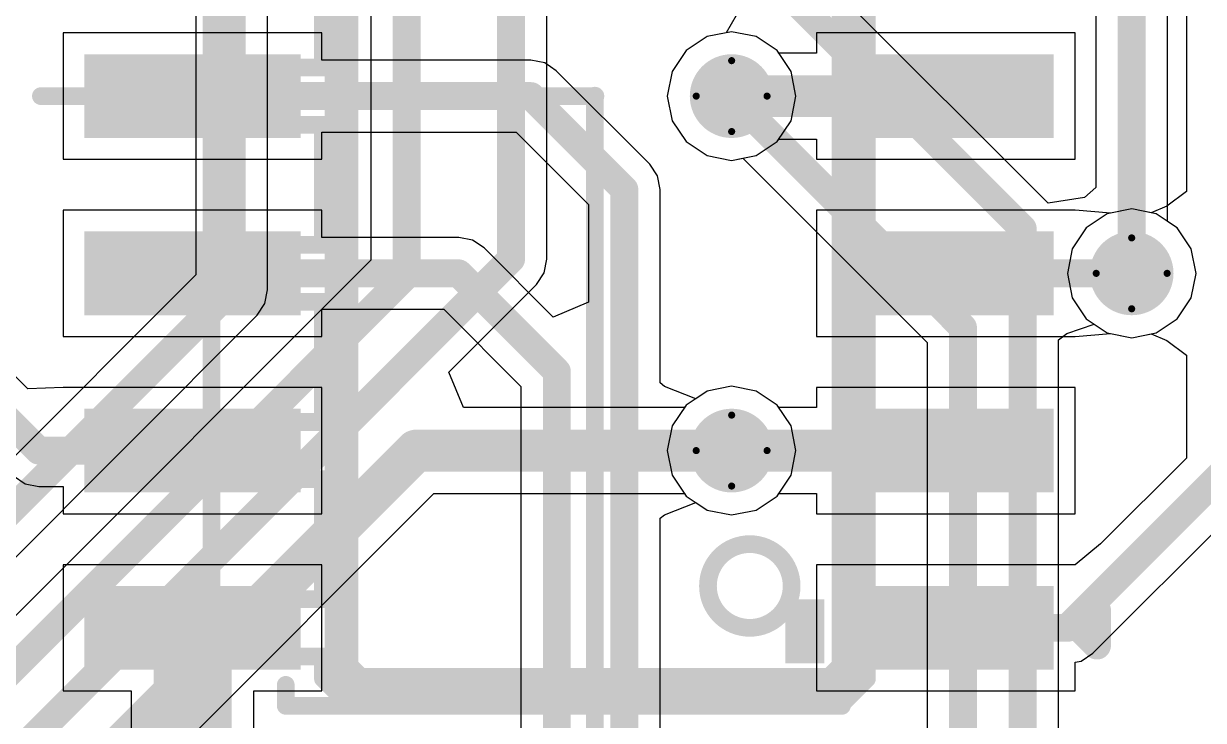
# Model space of a CAD drawing. Header units: millimetres. Extents: x -16 to 330, y -45 to 150.
# Drawn here: x 77.66 to 86.12, y 33.79 to 38.78 of the extents above; entities that cross this region are included whole.
import ezdxf

# ---------------------------------------------------------------- set-up
doc = ezdxf.new("R2010")
doc.units = ezdxf.units.MM
for name, color, linetype in [('BottomLayer', 5, 'Continuous'), ('BottomSolder', 6, 'Continuous'), ('DrillDrawing', 1, 'Continuous'), ('Mechanical13', 56, 'Continuous'), ('MidLayer1', 16, 'Continuous'), ('MidLayer2', 76, 'Continuous'), ('TopLayer', 1, 'Continuous'), ('TopOverlay', 2, 'Continuous'), ('TopPaste', 8, 'Continuous'), ('TopSolder', 216, 'Continuous'), ('ViaHoleLayer', 16, 'Continuous')]:
    doc.layers.add(name, color=color, linetype=linetype)

# ---------------------------------------------------------------- blocks, each defined once
blk = doc.blocks.new('14_SOIC_70')
at = {"layer": 'TopLayer'}
for points in [[(-3.475, 4.11), (-1.925, 4.11), (-1.925, 3.51), (-3.475, 3.51)], [(1.925, 4.11), (3.475, 4.11), (3.475, 3.51), (1.925, 3.51)], [(-3.475, 2.84), (-1.925, 2.84), (-1.925, 2.24), (-3.475, 2.24)], [(1.925, 2.84), (3.475, 2.84), (3.475, 2.24), (1.925, 2.24)], [(-3.475, 1.57), (-1.925, 1.57), (-1.925, 0.97), (-3.475, 0.97)], [(1.925, 1.57), (3.475, 1.57), (3.475, 0.97), (1.925, 0.97)], [(-3.475, 0.3), (-1.925, 0.3), (-1.925, -0.3), (-3.475, -0.3)], [(1.925, 0.3), (3.475, 0.3), (3.475, -0.3), (1.925, -0.3)]]:
    blk.add_hatch(color=1, dxfattribs=at).paths.add_polyline_path(points)
at = {"layer": 'TopOverlay'}
blk.add_hatch(color=2, dxfattribs=at).paths.add_polyline_path([(-1.8288, 3.6068), (-1.5494, 3.6068), (-1.5494, 4.064), (-1.8288, 4.064)])
at = {"layer": 'TopPaste'}
for points in [[(-3.475, 4.11), (-1.925, 4.11), (-1.925, 3.51), (-3.475, 3.51)], [(1.925, 4.11), (3.475, 4.11), (3.475, 3.51), (1.925, 3.51)], [(-3.475, 2.84), (-1.925, 2.84), (-1.925, 2.24), (-3.475, 2.24)], [(1.925, 2.84), (3.475, 2.84), (3.475, 2.24), (1.925, 2.24)], [(-3.475, 1.57), (-1.925, 1.57), (-1.925, 0.97), (-3.475, 0.97)], [(1.925, 1.57), (3.475, 1.57), (3.475, 0.97), (1.925, 0.97)], [(-3.475, 0.3), (-1.925, 0.3), (-1.925, -0.3), (-3.475, -0.3)], [(1.925, 0.3), (3.475, 0.3), (3.475, -0.3), (1.925, -0.3)]]:
    blk.add_hatch(color=8, dxfattribs=at).paths.add_polyline_path(points)
at = {"layer": 'TopSolder'}
for points in [[(-3.475, 4.11), (-1.925, 4.11), (-1.925, 3.51), (-3.475, 3.51)], [(1.925, 4.11), (3.475, 4.11), (3.475, 3.51), (1.925, 3.51)], [(-3.475, 2.84), (-1.925, 2.84), (-1.925, 2.24), (-3.475, 2.24)], [(1.925, 2.84), (3.475, 2.84), (3.475, 2.24), (1.925, 2.24)], [(-3.475, 1.57), (-1.925, 1.57), (-1.925, 0.97), (-3.475, 0.97)], [(1.925, 1.57), (3.475, 1.57), (3.475, 0.97), (1.925, 0.97)], [(-3.475, 0.3), (-1.925, 0.3), (-1.925, -0.3), (-3.475, -0.3)], [(1.925, 0.3), (3.475, 0.3), (3.475, -0.3), (1.925, -0.3)]]:
    blk.add_hatch(color=216, dxfattribs=at).paths.add_polyline_path(points)
at = {"layer": 'TopOverlay'}
for points, const_width in [([(-1.9558, 4.3688), (-1.9558, 4.2188)], 0.127), ([(2.032, 4.3688), (-1.9558, 4.3688)], 0.127), ([(2.032, 4.3688), (2.032, 4.2188)], 0.127), ([(-3.7846, 3.937), (-3.7846, 3.683)], 0.2), ([(-3.6576, 3.81), (-3.7846, 3.937)], 0.2), ([(-3.6576, 3.81), (-3.7846, 3.683)], 0.2)]:
    blk.add_lwpolyline(points, dxfattribs=dict(at, const_width=const_width))
for points, const_width in [([(-1.9875, 4.3688, 1), (-1.9241, 4.3688, 1)], 0.0635), ([(-1.9875, 4.3688, 1), (-1.9241, 4.3688, 1)], 0.0635), ([(2.0002, 4.3688, 1), (2.0638, 4.3688, 1)], 0.0635), ([(2.0002, 4.3688, 1), (2.0638, 4.3688, 1)], 0.0635), ([(-1.9875, 4.2188, 1), (-1.9241, 4.2188, 1)], 0.0635), ([(2.0002, 4.2188, 1), (2.0638, 4.2188, 1)], 0.0635), ([(-3.8346, 3.937, 1), (-3.7346, 3.937, 1)], 0.1), ([(-3.8346, 3.937, 1), (-3.7346, 3.937, 1)], 0.1), ([(-3.7076, 3.81, 1), (-3.6076, 3.81, 1)], 0.1), ([(-3.7076, 3.81, 1), (-3.6076, 3.81, 1)], 0.1), ([(-3.8346, 3.683, 1), (-3.7346, 3.683, 1)], 0.1), ([(-3.8346, 3.683, 1), (-3.7346, 3.683, 1)], 0.1)]:
    blk.add_lwpolyline(points, format="xyb", close=True, dxfattribs=dict(at, const_width=const_width))

msp = doc.modelspace()

# ---------------------------------------------------------------- hatches: boundary and pattern name
at = {"layer": 'BottomLayer'}
h = msp.add_hatch(color=5, dxfattribs=at)
edge = h.paths.add_edge_path()
edge.add_arc((82.7363, 38.2588), 0.3, 0, 360)
h = msp.add_hatch(color=5, dxfattribs=at)
edge = h.paths.add_edge_path()
edge.add_arc((85.6044, 36.9888), 0.3, 0, 360)
h = msp.add_hatch(color=5, dxfattribs=at)
edge = h.paths.add_edge_path()
edge.add_arc((82.7363, 35.7188), 0.3, 0, 360)
at = {"layer": 'BottomSolder'}
h = msp.add_hatch(color=6, dxfattribs=at)
edge = h.paths.add_edge_path()
edge.add_arc((82.7363, 38.2588), 0.15, 0, 360)
h = msp.add_hatch(color=6, dxfattribs=at)
edge = h.paths.add_edge_path()
edge.add_arc((85.6044, 36.9888), 0.15, 0, 360)
h = msp.add_hatch(color=6, dxfattribs=at)
edge = h.paths.add_edge_path()
edge.add_arc((82.7363, 35.7188), 0.15, 0, 360)
at = {"layer": 'MidLayer1'}
h = msp.add_hatch(color=16, dxfattribs=at)
edge = h.paths.add_edge_path()
edge.add_arc((82.7363, 38.2588), 0.3, 0, 360)
h = msp.add_hatch(color=16, dxfattribs=at)
edge = h.paths.add_edge_path()
edge.add_arc((85.6044, 36.9888), 0.3, 0, 360)
h = msp.add_hatch(color=16, dxfattribs=at)
edge = h.paths.add_edge_path()
edge.add_arc((82.7363, 35.7188), 0.3, 0, 360)
at = {"layer": 'MidLayer2'}
h = msp.add_hatch(color=76, dxfattribs=at)
edge = h.paths.add_edge_path()
edge.add_arc((82.7363, 38.2588), 0.3, 0, 360)
h = msp.add_hatch(color=76, dxfattribs=at)
edge = h.paths.add_edge_path()
edge.add_arc((85.6044, 36.9888), 0.3, 0, 360)
h = msp.add_hatch(color=76, dxfattribs=at)
edge = h.paths.add_edge_path()
edge.add_arc((82.7363, 35.7188), 0.3, 0, 360)
at = {"layer": 'TopLayer'}
h = msp.add_hatch(color=1, dxfattribs=at)
edge = h.paths.add_edge_path()
edge.add_arc((82.7363, 38.2588), 0.3, 0, 360)
h = msp.add_hatch(color=1, dxfattribs=at)
edge = h.paths.add_edge_path()
edge.add_arc((85.6044, 36.9888), 0.3, 0, 360)
h = msp.add_hatch(color=1, dxfattribs=at)
edge = h.paths.add_edge_path()
edge.add_arc((82.7363, 35.7188), 0.3, 0, 360)
at = {"layer": 'TopSolder'}
h = msp.add_hatch(color=216, dxfattribs=at)
edge = h.paths.add_edge_path()
edge.add_arc((82.7363, 38.2588), 0.15, 0, 360)
h = msp.add_hatch(color=216, dxfattribs=at)
edge = h.paths.add_edge_path()
edge.add_arc((85.6044, 36.9888), 0.15, 0, 360)
h = msp.add_hatch(color=216, dxfattribs=at)
edge = h.paths.add_edge_path()
edge.add_arc((82.7363, 35.7188), 0.15, 0, 360)
at = {"layer": 'ViaHoleLayer'}
h = msp.add_hatch(color=16, dxfattribs=at)
edge = h.paths.add_edge_path()
edge.add_arc((82.7363, 38.2588), 0.15, 0, 360)
h = msp.add_hatch(color=16, dxfattribs=at)
edge = h.paths.add_edge_path()
edge.add_arc((85.6044, 36.9888), 0.15, 0, 360)
h = msp.add_hatch(color=16, dxfattribs=at)
edge = h.paths.add_edge_path()
edge.add_arc((82.7363, 35.7188), 0.15, 0, 360)

# ---------------------------------------------------------------- linework, layer by layer
at = {"layer": 'BottomLayer'}
for p, q in [((79.4086, 36.8706), (79.4086, 44.2786)), ((85.8618, 37.361), (85.8618, 43.7388)), ((78.8939, 43.5764), (78.8939, 36.9772)), ((85.3471, 43.6322), (85.3471, 37.6036)), ((85.005, 37.4914), (82.7765, 39.7199)), ((80.1489, 39.1567), (80.1489, 37.0835)), ((81.4123, 37.0908), (81.4123, 39.0987)), ((82.7677, 38.8365), (82.6971, 38.7123)), ((82.5597, 38.685), (82.4101, 38.585)), ((82.6971, 38.7123), (82.5597, 38.685)), ((82.4101, 38.585), (82.3101, 38.4353)), ((82.3101, 38.4353), (82.275, 38.2588)), ((82.275, 38.2588), (82.3101, 38.0823)), ((82.3101, 38.0823), (82.4101, 37.9326)), ((82.4101, 37.9326), (82.5597, 37.8327)), ((82.5597, 37.8327), (82.7363, 37.7975)), ((82.7363, 37.7975), (82.8174, 37.8137)), ((82.8174, 37.8137), (84.1375, 36.4936)), ((85.3471, 37.6036), (85.2661, 37.5327)), ((85.2661, 37.5327), (85.005, 37.4914)), ((85.9306, 37.315), (85.8618, 37.361)), ((86.0306, 37.1653), (85.9306, 37.315)), ((86.0657, 36.9888), (86.0306, 37.1653)), ((80.1489, 37.0835), (77.6035, 34.5381)), ((81.3927, 36.9923), (81.4123, 37.0908)), ((78.8939, 36.9772), (76.8106, 34.8939)), ((81.3369, 36.9088), (81.3927, 36.9923)), ((86.0306, 36.8123), (86.0657, 36.9888)), ((80.7092, 36.2811), (81.3369, 36.9088)), ((79.389, 36.7722), (79.4086, 36.8706)), ((85.9306, 36.6626), (86.0306, 36.8123)), ((79.3332, 36.6887), (79.389, 36.7722)), ((77.3314, 34.6868), (79.3332, 36.6887)), ((85.781, 36.5627), (85.9306, 36.6626)), ((85.0804, 36.5126), (85.1386, 36.5567)), ((85.1386, 36.5567), (85.3344, 36.6252)), ((85.3344, 36.6252), (85.4279, 36.5627)), ((85.4279, 36.5627), (85.6044, 36.5275)), ((85.6044, 36.5275), (85.781, 36.5627)), ((84.1375, 36.4936), (84.1375, 23.1002)), ((85.0804, 32.8948), (85.0804, 36.5126)), ((80.8144, 36.0271), (80.7092, 36.2811)), ((82.5597, 36.145), (82.4101, 36.045)), ((82.7363, 36.1801), (82.5597, 36.145)), ((82.9128, 36.145), (82.7363, 36.1801)), ((83.0624, 36.045), (82.9128, 36.145)), ((82.4101, 36.045), (82.3982, 36.0271)), ((83.1624, 35.8953), (83.0624, 36.045)), ((82.3982, 36.0271), (80.8144, 36.0271)), ((83.1975, 35.7188), (83.1624, 35.8953)), ((83.1624, 35.5423), (83.1975, 35.7188)), ((83.0624, 35.3926), (83.1624, 35.5423)), ((77.1877, 31.9969), (80.6013, 35.4105)), ((80.6013, 35.4105), (82.3982, 35.4105)), ((82.3982, 35.4105), (82.4101, 35.3926)), ((82.4101, 35.3926), (82.5597, 35.2927)), ((82.9128, 35.2927), (83.0624, 35.3926)), ((82.5597, 35.2927), (82.7363, 35.2575)), ((82.7363, 35.2575), (82.9128, 35.2927))]:
    msp.add_line(p, q, dxfattribs=at)
for points, const_width in [([(79.1512, 36.8706), (79.1512, 44.3851)], 0.2), ([(85.6044, 36.9888), (85.6044, 43.7388)], 0.2), ([(81.1549, 37.0908), (81.1549, 39.8598)], 0.2), ([(80.4062, 36.9769), (80.4062, 39.5288)], 0.2), ([(82.5946, 39.5379), (84.823, 37.3094)], 0.2), ([(82.7363, 38.2588), (84.3948, 36.6002)], 0.2), ([(84.823, 25.212), (84.823, 37.3094)], 0.2), ([(76.3016, 32.2375), (81.1549, 37.0908)], 0.2), ([(75.9238, 32.4945), (80.4062, 36.9769)], 0.2), ([(76.7294, 34.4488), (79.1512, 36.8706)], 0.2), ([(84.3948, 23.1002), (84.3948, 36.6002)], 0.2), ([(76.8794, 32.1246), (80.4736, 35.7188)], 0.3), ([(80.4736, 35.7188), (82.7363, 35.7188)], 0.3)]:
    msp.add_lwpolyline(points, dxfattribs=dict(at, const_width=const_width))
for points, const_width in [([(82.6863, 38.2588, 1), (82.7863, 38.2588, 1)], 0.1), ([(84.773, 37.3094, 1), (84.873, 37.3094, 1)], 0.1), ([(84.773, 37.3094, 1), (84.873, 37.3094, 1)], 0.1), ([(81.1049, 37.0908, 1), (81.2049, 37.0908, 1)], 0.1), ([(81.1049, 37.0908, 1), (81.2049, 37.0908, 1)], 0.1), ([(80.3562, 36.9769, 1), (80.4562, 36.9769, 1)], 0.1), ([(80.3562, 36.9769, 1), (80.4562, 36.9769, 1)], 0.1), ([(85.5544, 36.9888, 1), (85.6544, 36.9888, 1)], 0.1), ([(79.1012, 36.8706, 1), (79.2012, 36.8706, 1)], 0.1), ([(79.1012, 36.8706, 1), (79.2012, 36.8706, 1)], 0.1), ([(84.3448, 36.6002, 1), (84.4448, 36.6002, 1)], 0.1), ([(84.3448, 36.6002, 1), (84.4448, 36.6002, 1)], 0.1), ([(80.3986, 35.7188, 1), (80.5486, 35.7188, 1)], 0.15), ([(80.3986, 35.7188, 1), (80.5486, 35.7188, 1)], 0.15), ([(82.6613, 35.7188, 1), (82.8113, 35.7188, 1)], 0.15)]:
    msp.add_lwpolyline(points, format="xyb", close=True, dxfattribs=dict(at, const_width=const_width))
at = {"layer": 'DrillDrawing', "const_width": 0.0508}
for points in [[(82.4823, 38.2588), (82.7363, 38.5128)], [(82.7363, 38.5128), (82.9903, 38.2588)], [(82.4823, 38.2588), (82.7363, 38.0048)], [(82.7363, 38.0048), (82.9903, 38.2588)], [(85.3504, 36.9888), (85.6044, 37.2428)], [(85.6044, 37.2428), (85.8584, 36.9888)], [(85.3504, 36.9888), (85.6044, 36.7348)], [(85.6044, 36.7348), (85.8584, 36.9888)], [(82.4823, 35.7188), (82.7363, 35.9728)], [(82.7363, 35.9728), (82.9903, 35.7188)], [(82.4823, 35.7188), (82.7363, 35.4648)], [(82.7363, 35.4648), (82.9903, 35.7188)]]:
    msp.add_lwpolyline(points, dxfattribs=at)
at = {"layer": 'DrillDrawing', "const_width": 0.0254}
for points in [[(82.7236, 38.5128, 1), (82.749, 38.5128, 1)], [(82.7236, 38.5128, 1), (82.749, 38.5128, 1)], [(82.4696, 38.2588, 1), (82.495, 38.2588, 1)], [(82.4696, 38.2588, 1), (82.495, 38.2588, 1)], [(82.9776, 38.2588, 1), (83.003, 38.2588, 1)], [(82.9776, 38.2588, 1), (83.003, 38.2588, 1)], [(82.7236, 38.0048, 1), (82.749, 38.0048, 1)], [(82.7236, 38.0048, 1), (82.749, 38.0048, 1)], [(85.5917, 37.2428, 1), (85.6171, 37.2428, 1)], [(85.5917, 37.2428, 1), (85.6171, 37.2428, 1)], [(85.3377, 36.9888, 1), (85.3631, 36.9888, 1)], [(85.3377, 36.9888, 1), (85.3631, 36.9888, 1)], [(85.8457, 36.9888, 1), (85.8711, 36.9888, 1)], [(85.8457, 36.9888, 1), (85.8711, 36.9888, 1)], [(85.5917, 36.7348, 1), (85.6171, 36.7348, 1)], [(85.5917, 36.7348, 1), (85.6171, 36.7348, 1)], [(82.7236, 35.9728, 1), (82.749, 35.9728, 1)], [(82.7236, 35.9728, 1), (82.749, 35.9728, 1)], [(82.4696, 35.7188, 1), (82.495, 35.7188, 1)], [(82.4696, 35.7188, 1), (82.495, 35.7188, 1)], [(82.9776, 35.7188, 1), (83.003, 35.7188, 1)], [(82.9776, 35.7188, 1), (83.003, 35.7188, 1)], [(82.7236, 35.4648, 1), (82.749, 35.4648, 1)], [(82.7236, 35.4648, 1), (82.749, 35.4648, 1)]]:
    msp.add_lwpolyline(points, format="xyb", close=True, dxfattribs=at)
at = {"layer": 'Mechanical13', "const_width": 0.127}
for points in [[(79.8812, 34.1213), (79.8812, 42.3963)], [(79.9961, 34.1787), (79.9961, 42.3389)], [(83.5164, 34.1787), (83.5164, 42.3389)], [(83.6312, 34.1213), (83.6312, 42.3963)], [(79.0062, 33.0088), (79.0062, 40.9535)], [(79.0062, 33.0088), (79.0062, 40.9535)], [(79.0062, 31.7588), (79.0062, 39.7035)], [(79.0062, 31.7588), (79.0062, 39.7035)], [(79.8062, 38.4638), (79.8062, 39.3238)], [(83.7062, 38.4638), (83.7062, 39.3238)], [(78.7562, 38.4638), (79.1062, 38.4638)], [(78.7562, 38.0538), (78.7562, 38.4638)], [(79.1062, 38.4638), (79.2062, 38.4638)], [(79.1062, 38.0538), (79.1062, 38.4638)], [(79.2062, 38.4638), (79.5062, 38.4638)], [(79.2062, 38.0538), (79.2062, 38.4638)], [(79.5062, 38.4638), (79.8812, 38.4638)], [(79.5062, 38.0538), (79.5062, 38.4638)], [(83.6312, 38.4638), (84.0062, 38.4638)], [(84.0062, 38.4638), (84.3062, 38.4638)], [(84.0062, 38.0538), (84.0062, 38.4638)], [(84.3062, 38.4638), (84.4062, 38.4638)], [(84.3062, 38.0538), (84.3062, 38.4638)], [(84.4062, 38.4638), (84.7562, 38.4638)], [(84.4062, 38.0538), (84.4062, 38.4638)], [(84.7562, 38.0538), (84.7562, 38.4638)], [(77.7839, 38.2588), (81.7562, 38.2588)], [(77.7839, 38.2588), (81.7562, 38.2588)], [(81.7562, 30.3141), (81.7562, 38.2588)], [(81.7562, 30.3141), (81.7562, 38.2588)], [(78.7562, 38.0538), (79.1062, 38.0538)], [(79.1062, 38.0538), (79.2062, 38.0538)], [(79.2062, 38.0538), (79.5062, 38.0538)], [(79.5062, 38.0538), (79.8812, 38.0538)], [(79.8062, 37.1938), (79.8062, 38.0538)], [(83.6312, 38.0538), (84.0062, 38.0538)], [(83.7062, 37.1938), (83.7062, 38.0538)], [(84.0062, 38.0538), (84.3062, 38.0538)], [(84.3062, 38.0538), (84.4062, 38.0538)], [(84.4062, 38.0538), (84.7562, 38.0538)], [(78.7562, 37.1938), (79.1062, 37.1938)], [(78.7562, 36.7838), (78.7562, 37.1938)], [(79.1062, 37.1938), (79.2062, 37.1938)], [(79.1062, 36.7838), (79.1062, 37.1938)], [(79.2062, 37.1938), (79.5062, 37.1938)], [(79.2062, 36.7838), (79.2062, 37.1938)], [(79.5062, 37.1938), (79.8812, 37.1938)], [(79.5062, 36.7838), (79.5062, 37.1938)], [(83.6312, 37.1938), (84.0062, 37.1938)], [(84.0062, 37.1938), (84.3062, 37.1938)], [(84.0062, 36.7838), (84.0062, 37.1938)], [(84.3062, 37.1938), (84.4062, 37.1938)], [(84.3062, 36.7838), (84.3062, 37.1938)], [(84.4062, 37.1938), (84.7562, 37.1938)], [(84.4062, 36.7838), (84.4062, 37.1938)], [(84.7562, 36.7838), (84.7562, 37.1938)], [(78.7562, 36.7838), (79.1062, 36.7838)], [(79.1062, 36.7838), (79.2062, 36.7838)], [(79.2062, 36.7838), (79.5062, 36.7838)], [(79.5062, 36.7838), (79.8812, 36.7838)], [(79.8062, 35.9238), (79.8062, 36.7838)], [(83.6312, 36.7838), (84.0062, 36.7838)], [(83.7062, 35.9238), (83.7062, 36.7838)], [(84.0062, 36.7838), (84.3062, 36.7838)], [(84.3062, 36.7838), (84.4062, 36.7838)], [(84.4062, 36.7838), (84.7562, 36.7838)], [(78.7562, 35.9238), (79.1062, 35.9238)], [(78.7562, 35.5138), (78.7562, 35.9238)], [(79.1062, 35.9238), (79.2062, 35.9238)], [(79.1062, 35.5138), (79.1062, 35.9238)], [(79.2062, 35.9238), (79.5062, 35.9238)], [(79.2062, 35.5138), (79.2062, 35.9238)], [(79.5062, 35.9238), (79.8812, 35.9238)], [(79.5062, 35.5138), (79.5062, 35.9238)], [(83.6312, 35.9238), (84.0062, 35.9238)], [(84.0062, 35.9238), (84.3062, 35.9238)], [(84.0062, 35.5138), (84.0062, 35.9238)], [(84.3062, 35.9238), (84.4062, 35.9238)], [(84.3062, 35.5138), (84.3062, 35.9238)], [(84.4062, 35.9238), (84.7562, 35.9238)], [(84.4062, 35.5138), (84.4062, 35.9238)], [(84.7562, 35.5138), (84.7562, 35.9238)], [(78.7562, 35.5138), (79.1062, 35.5138)], [(79.1062, 35.5138), (79.2062, 35.5138)], [(79.2062, 35.5138), (79.5062, 35.5138)], [(79.5062, 35.5138), (79.8812, 35.5138)], [(79.8062, 34.6538), (79.8062, 35.5138)], [(83.6312, 35.5138), (84.0062, 35.5138)], [(83.7062, 34.6538), (83.7062, 35.5138)], [(84.0062, 35.5138), (84.3062, 35.5138)], [(84.3062, 35.5138), (84.4062, 35.5138)], [(84.4062, 35.5138), (84.7562, 35.5138)], [(78.7562, 34.6538), (79.1062, 34.6538)], [(78.7562, 34.2438), (78.7562, 34.6538)], [(79.1062, 34.6538), (79.2062, 34.6538)], [(79.1062, 34.2438), (79.1062, 34.6538)], [(79.2062, 34.6538), (79.5062, 34.6538)], [(79.2062, 34.2438), (79.2062, 34.6538)], [(79.5062, 34.6538), (79.8812, 34.6538)], [(79.5062, 34.2438), (79.5062, 34.6538)], [(83.6312, 34.6538), (84.0062, 34.6538)], [(84.0062, 34.6538), (84.3062, 34.6538)], [(84.0062, 34.2438), (84.0062, 34.6538)], [(84.3062, 34.6538), (84.4062, 34.6538)], [(84.3062, 34.2438), (84.3062, 34.6538)], [(84.4062, 34.6538), (84.7562, 34.6538)], [(84.4062, 34.2438), (84.4062, 34.6538)], [(84.7562, 34.2438), (84.7562, 34.6538)], [(78.7562, 34.2438), (79.1062, 34.2438)], [(79.1062, 34.2438), (79.2062, 34.2438)], [(79.2062, 34.2438), (79.5062, 34.2438)], [(79.5062, 34.2438), (79.8812, 34.2438)], [(79.8062, 34.0838), (79.8062, 34.2438)], [(83.6312, 34.2438), (84.0062, 34.2438)], [(83.7062, 34.0838), (83.7062, 34.2438)], [(84.0062, 34.2438), (84.3062, 34.2438)], [(84.3062, 34.2438), (84.4062, 34.2438)], [(84.4062, 34.2438), (84.7562, 34.2438)], [(79.8062, 34.0838), (79.9961, 34.1787)], [(79.8812, 34.1213), (80.0187, 33.9838)], [(79.9961, 34.1787), (80.0762, 34.0986)], [(83.4363, 34.0986), (83.5164, 34.1787)], [(83.4937, 33.9838), (83.6312, 34.1213)], [(83.5164, 34.1787), (83.7062, 34.0838)], [(79.8062, 34.0838), (79.9812, 33.9088)], [(79.9812, 33.9088), (80.0762, 34.0986)], [(80.0762, 34.0986), (83.4363, 34.0986)], [(83.4363, 34.0986), (83.5312, 33.9088)], [(83.5312, 33.9088), (83.7062, 34.0838)], [(80.0187, 33.9838), (83.4937, 33.9838)], [(79.9812, 33.9088), (83.5312, 33.9088)]]:
    msp.add_lwpolyline(points, dxfattribs=at)
at = {"layer": 'Mechanical13'}
for points, const_width in [([(78.7245, 38.4638, 1), (78.788, 38.4638, 1)], 0.0635), ([(78.7245, 38.4638, 1), (78.788, 38.4638, 1)], 0.0635), ([(79.0745, 38.4638, 1), (79.138, 38.4638, 1)], 0.0635), ([(79.0745, 38.4638, 1), (79.138, 38.4638, 1)], 0.0635), ([(79.0745, 38.4638, 1), (79.138, 38.4638, 1)], 0.0635), ([(79.1745, 38.4638, 1), (79.238, 38.4638, 1)], 0.0635), ([(79.1745, 38.4638, 1), (79.238, 38.4638, 1)], 0.0635), ([(79.1745, 38.4638, 1), (79.238, 38.4638, 1)], 0.0635), ([(79.4745, 38.4638, 1), (79.538, 38.4638, 1)], 0.0635), ([(79.4745, 38.4638, 1), (79.538, 38.4638, 1)], 0.0635), ([(79.4745, 38.4638, 1), (79.538, 38.4638, 1)], 0.0635), ([(79.7745, 38.4638, 1), (79.838, 38.4638, 1)], 0.0635), ([(79.8495, 38.4638, 1), (79.913, 38.4638, 1)], 0.0635), ([(83.5995, 38.4638, 1), (83.663, 38.4638, 1)], 0.0635), ([(83.6745, 38.4638, 1), (83.738, 38.4638, 1)], 0.0635), ([(83.9745, 38.4638, 1), (84.038, 38.4638, 1)], 0.0635), ([(83.9745, 38.4638, 1), (84.038, 38.4638, 1)], 0.0635), ([(83.9745, 38.4638, 1), (84.038, 38.4638, 1)], 0.0635), ([(84.2745, 38.4638, 1), (84.338, 38.4638, 1)], 0.0635), ([(84.2745, 38.4638, 1), (84.338, 38.4638, 1)], 0.0635), ([(84.2745, 38.4638, 1), (84.338, 38.4638, 1)], 0.0635), ([(84.3745, 38.4638, 1), (84.438, 38.4638, 1)], 0.0635), ([(84.3745, 38.4638, 1), (84.438, 38.4638, 1)], 0.0635), ([(84.3745, 38.4638, 1), (84.438, 38.4638, 1)], 0.0635), ([(84.7245, 38.4638, 1), (84.788, 38.4638, 1)], 0.0635), ([(84.7245, 38.4638, 1), (84.788, 38.4638, 1)], 0.0635), ([(77.7521, 38.2588, 1), (77.8156, 38.2588, 1)], 0.0635), ([(77.7521, 38.2588, 1), (77.8156, 38.2588, 1)], 0.0635), ([(81.7594, 38.2588, 1), (81.7531, 38.2588, 1)], 0.127), ([(81.7594, 38.2588, 1), (81.7531, 38.2588, 1)], 0.127), ([(81.7213, 38.2588, 1), (81.7848, 38.2588, 1)], 0.0635), ([(81.7213, 38.2588, 1), (81.7848, 38.2588, 1)], 0.0635), ([(81.7245, 38.2588, 1), (81.788, 38.2588, 1)], 0.0635), ([(81.7245, 38.2588, 1), (81.788, 38.2588, 1)], 0.0635), ([(81.7245, 38.2588, 1), (81.788, 38.2588, 1)], 0.0635), ([(81.7245, 38.2588, 1), (81.788, 38.2588, 1)], 0.0635), ([(81.7277, 38.2588, 1), (81.7912, 38.2588, 1)], 0.0635), ([(81.7277, 38.2588, 1), (81.7912, 38.2588, 1)], 0.0635), ([(78.7245, 38.0538, 1), (78.788, 38.0538, 1)], 0.0635), ([(78.7245, 38.0538, 1), (78.788, 38.0538, 1)], 0.0635), ([(79.0745, 38.0538, 1), (79.138, 38.0538, 1)], 0.0635), ([(79.0745, 38.0538, 1), (79.138, 38.0538, 1)], 0.0635), ([(79.0745, 38.0538, 1), (79.138, 38.0538, 1)], 0.0635), ([(79.1745, 38.0538, 1), (79.238, 38.0538, 1)], 0.0635), ([(79.1745, 38.0538, 1), (79.238, 38.0538, 1)], 0.0635), ([(79.1745, 38.0538, 1), (79.238, 38.0538, 1)], 0.0635), ([(79.4745, 38.0538, 1), (79.538, 38.0538, 1)], 0.0635), ([(79.4745, 38.0538, 1), (79.538, 38.0538, 1)], 0.0635), ([(79.4745, 38.0538, 1), (79.538, 38.0538, 1)], 0.0635), ([(79.7745, 38.0538, 1), (79.838, 38.0538, 1)], 0.0635), ([(79.8495, 38.0538, 1), (79.913, 38.0538, 1)], 0.0635), ([(83.5995, 38.0538, 1), (83.663, 38.0538, 1)], 0.0635), ([(83.6745, 38.0538, 1), (83.738, 38.0538, 1)], 0.0635), ([(83.9745, 38.0538, 1), (84.038, 38.0538, 1)], 0.0635), ([(83.9745, 38.0538, 1), (84.038, 38.0538, 1)], 0.0635), ([(83.9745, 38.0538, 1), (84.038, 38.0538, 1)], 0.0635), ([(84.2745, 38.0538, 1), (84.338, 38.0538, 1)], 0.0635), ([(84.2745, 38.0538, 1), (84.338, 38.0538, 1)], 0.0635), ([(84.2745, 38.0538, 1), (84.338, 38.0538, 1)], 0.0635), ([(84.3745, 38.0538, 1), (84.438, 38.0538, 1)], 0.0635), ([(84.3745, 38.0538, 1), (84.438, 38.0538, 1)], 0.0635), ([(84.3745, 38.0538, 1), (84.438, 38.0538, 1)], 0.0635), ([(84.7245, 38.0538, 1), (84.788, 38.0538, 1)], 0.0635), ([(84.7245, 38.0538, 1), (84.788, 38.0538, 1)], 0.0635), ([(78.7245, 37.1938, 1), (78.788, 37.1938, 1)], 0.0635), ([(78.7245, 37.1938, 1), (78.788, 37.1938, 1)], 0.0635), ([(79.0745, 37.1938, 1), (79.138, 37.1938, 1)], 0.0635), ([(79.0745, 37.1938, 1), (79.138, 37.1938, 1)], 0.0635), ([(79.0745, 37.1938, 1), (79.138, 37.1938, 1)], 0.0635), ([(79.1745, 37.1938, 1), (79.238, 37.1938, 1)], 0.0635), ([(79.1745, 37.1938, 1), (79.238, 37.1938, 1)], 0.0635), ([(79.1745, 37.1938, 1), (79.238, 37.1938, 1)], 0.0635), ([(79.4745, 37.1938, 1), (79.538, 37.1938, 1)], 0.0635), ([(79.4745, 37.1938, 1), (79.538, 37.1938, 1)], 0.0635), ([(79.4745, 37.1938, 1), (79.538, 37.1938, 1)], 0.0635), ([(79.7745, 37.1938, 1), (79.838, 37.1938, 1)], 0.0635), ([(79.8495, 37.1938, 1), (79.913, 37.1938, 1)], 0.0635), ([(83.5995, 37.1938, 1), (83.663, 37.1938, 1)], 0.0635), ([(83.6745, 37.1938, 1), (83.738, 37.1938, 1)], 0.0635), ([(83.9745, 37.1938, 1), (84.038, 37.1938, 1)], 0.0635), ([(83.9745, 37.1938, 1), (84.038, 37.1938, 1)], 0.0635), ([(83.9745, 37.1938, 1), (84.038, 37.1938, 1)], 0.0635), ([(84.2745, 37.1938, 1), (84.338, 37.1938, 1)], 0.0635), ([(84.2745, 37.1938, 1), (84.338, 37.1938, 1)], 0.0635), ([(84.2745, 37.1938, 1), (84.338, 37.1938, 1)], 0.0635), ([(84.3745, 37.1938, 1), (84.438, 37.1938, 1)], 0.0635), ([(84.3745, 37.1938, 1), (84.438, 37.1938, 1)], 0.0635), ([(84.3745, 37.1938, 1), (84.438, 37.1938, 1)], 0.0635), ([(84.7245, 37.1938, 1), (84.788, 37.1938, 1)], 0.0635), ([(84.7245, 37.1938, 1), (84.788, 37.1938, 1)], 0.0635), ([(78.7245, 36.7838, 1), (78.788, 36.7838, 1)], 0.0635), ([(78.7245, 36.7838, 1), (78.788, 36.7838, 1)], 0.0635), ([(79.0745, 36.7838, 1), (79.138, 36.7838, 1)], 0.0635), ([(79.0745, 36.7838, 1), (79.138, 36.7838, 1)], 0.0635), ([(79.0745, 36.7838, 1), (79.138, 36.7838, 1)], 0.0635), ([(79.1745, 36.7838, 1), (79.238, 36.7838, 1)], 0.0635), ([(79.1745, 36.7838, 1), (79.238, 36.7838, 1)], 0.0635), ([(79.1745, 36.7838, 1), (79.238, 36.7838, 1)], 0.0635), ([(79.4745, 36.7838, 1), (79.538, 36.7838, 1)], 0.0635), ([(79.4745, 36.7838, 1), (79.538, 36.7838, 1)], 0.0635), ([(79.4745, 36.7838, 1), (79.538, 36.7838, 1)], 0.0635), ([(79.7745, 36.7838, 1), (79.838, 36.7838, 1)], 0.0635), ([(79.8495, 36.7838, 1), (79.913, 36.7838, 1)], 0.0635), ([(83.5995, 36.7838, 1), (83.663, 36.7838, 1)], 0.0635), ([(83.6745, 36.7838, 1), (83.738, 36.7838, 1)], 0.0635), ([(83.9745, 36.7838, 1), (84.038, 36.7838, 1)], 0.0635), ([(83.9745, 36.7838, 1), (84.038, 36.7838, 1)], 0.0635), ([(83.9745, 36.7838, 1), (84.038, 36.7838, 1)], 0.0635), ([(84.2745, 36.7838, 1), (84.338, 36.7838, 1)], 0.0635), ([(84.2745, 36.7838, 1), (84.338, 36.7838, 1)], 0.0635), ([(84.2745, 36.7838, 1), (84.338, 36.7838, 1)], 0.0635), ([(84.3745, 36.7838, 1), (84.438, 36.7838, 1)], 0.0635), ([(84.3745, 36.7838, 1), (84.438, 36.7838, 1)], 0.0635), ([(84.3745, 36.7838, 1), (84.438, 36.7838, 1)], 0.0635), ([(84.7245, 36.7838, 1), (84.788, 36.7838, 1)], 0.0635), ([(84.7245, 36.7838, 1), (84.788, 36.7838, 1)], 0.0635), ([(78.7245, 35.9238, 1), (78.788, 35.9238, 1)], 0.0635), ([(78.7245, 35.9238, 1), (78.788, 35.9238, 1)], 0.0635), ([(79.0745, 35.9238, 1), (79.138, 35.9238, 1)], 0.0635), ([(79.0745, 35.9238, 1), (79.138, 35.9238, 1)], 0.0635), ([(79.0745, 35.9238, 1), (79.138, 35.9238, 1)], 0.0635), ([(79.1745, 35.9238, 1), (79.238, 35.9238, 1)], 0.0635), ([(79.1745, 35.9238, 1), (79.238, 35.9238, 1)], 0.0635), ([(79.1745, 35.9238, 1), (79.238, 35.9238, 1)], 0.0635), ([(79.4745, 35.9238, 1), (79.538, 35.9238, 1)], 0.0635), ([(79.4745, 35.9238, 1), (79.538, 35.9238, 1)], 0.0635), ([(79.4745, 35.9238, 1), (79.538, 35.9238, 1)], 0.0635), ([(79.7745, 35.9238, 1), (79.838, 35.9238, 1)], 0.0635), ([(79.8495, 35.9238, 1), (79.913, 35.9238, 1)], 0.0635), ([(83.5995, 35.9238, 1), (83.663, 35.9238, 1)], 0.0635), ([(83.6745, 35.9238, 1), (83.738, 35.9238, 1)], 0.0635), ([(83.9745, 35.9238, 1), (84.038, 35.9238, 1)], 0.0635), ([(83.9745, 35.9238, 1), (84.038, 35.9238, 1)], 0.0635), ([(83.9745, 35.9238, 1), (84.038, 35.9238, 1)], 0.0635), ([(84.2745, 35.9238, 1), (84.338, 35.9238, 1)], 0.0635), ([(84.2745, 35.9238, 1), (84.338, 35.9238, 1)], 0.0635), ([(84.2745, 35.9238, 1), (84.338, 35.9238, 1)], 0.0635), ([(84.3745, 35.9238, 1), (84.438, 35.9238, 1)], 0.0635), ([(84.3745, 35.9238, 1), (84.438, 35.9238, 1)], 0.0635), ([(84.3745, 35.9238, 1), (84.438, 35.9238, 1)], 0.0635), ([(84.7245, 35.9238, 1), (84.788, 35.9238, 1)], 0.0635), ([(84.7245, 35.9238, 1), (84.788, 35.9238, 1)], 0.0635), ([(78.7245, 35.5138, 1), (78.788, 35.5138, 1)], 0.0635), ([(78.7245, 35.5138, 1), (78.788, 35.5138, 1)], 0.0635), ([(79.0745, 35.5138, 1), (79.138, 35.5138, 1)], 0.0635), ([(79.0745, 35.5138, 1), (79.138, 35.5138, 1)], 0.0635), ([(79.0745, 35.5138, 1), (79.138, 35.5138, 1)], 0.0635), ([(79.1745, 35.5138, 1), (79.238, 35.5138, 1)], 0.0635), ([(79.1745, 35.5138, 1), (79.238, 35.5138, 1)], 0.0635), ([(79.1745, 35.5138, 1), (79.238, 35.5138, 1)], 0.0635), ([(79.4745, 35.5138, 1), (79.538, 35.5138, 1)], 0.0635), ([(79.4745, 35.5138, 1), (79.538, 35.5138, 1)], 0.0635), ([(79.4745, 35.5138, 1), (79.538, 35.5138, 1)], 0.0635), ([(79.7745, 35.5138, 1), (79.838, 35.5138, 1)], 0.0635), ([(79.8495, 35.5138, 1), (79.913, 35.5138, 1)], 0.0635), ([(83.5995, 35.5138, 1), (83.663, 35.5138, 1)], 0.0635), ([(83.6745, 35.5138, 1), (83.738, 35.5138, 1)], 0.0635), ([(83.9745, 35.5138, 1), (84.038, 35.5138, 1)], 0.0635), ([(83.9745, 35.5138, 1), (84.038, 35.5138, 1)], 0.0635), ([(83.9745, 35.5138, 1), (84.038, 35.5138, 1)], 0.0635), ([(84.2745, 35.5138, 1), (84.338, 35.5138, 1)], 0.0635), ([(84.2745, 35.5138, 1), (84.338, 35.5138, 1)], 0.0635), ([(84.2745, 35.5138, 1), (84.338, 35.5138, 1)], 0.0635), ([(84.3745, 35.5138, 1), (84.438, 35.5138, 1)], 0.0635), ([(84.3745, 35.5138, 1), (84.438, 35.5138, 1)], 0.0635), ([(84.3745, 35.5138, 1), (84.438, 35.5138, 1)], 0.0635), ([(84.7245, 35.5138, 1), (84.788, 35.5138, 1)], 0.0635), ([(84.7245, 35.5138, 1), (84.788, 35.5138, 1)], 0.0635), ([(83.1664, 34.7486, 1), (82.5664, 34.7486, 1)], 0.127), ([(82.5347, 34.7486, 1), (82.5982, 34.7486, 1)], 0.0635), ([(83.1347, 34.7486, 1), (83.1982, 34.7486, 1)], 0.0635), ([(78.7245, 34.6538, 1), (78.788, 34.6538, 1)], 0.0635), ([(78.7245, 34.6538, 1), (78.788, 34.6538, 1)], 0.0635), ([(79.0745, 34.6538, 1), (79.138, 34.6538, 1)], 0.0635), ([(79.0745, 34.6538, 1), (79.138, 34.6538, 1)], 0.0635), ([(79.0745, 34.6538, 1), (79.138, 34.6538, 1)], 0.0635), ([(79.1745, 34.6538, 1), (79.238, 34.6538, 1)], 0.0635), ([(79.1745, 34.6538, 1), (79.238, 34.6538, 1)], 0.0635), ([(79.1745, 34.6538, 1), (79.238, 34.6538, 1)], 0.0635), ([(79.4745, 34.6538, 1), (79.538, 34.6538, 1)], 0.0635), ([(79.4745, 34.6538, 1), (79.538, 34.6538, 1)], 0.0635), ([(79.4745, 34.6538, 1), (79.538, 34.6538, 1)], 0.0635), ([(79.7745, 34.6538, 1), (79.838, 34.6538, 1)], 0.0635), ([(79.8495, 34.6538, 1), (79.913, 34.6538, 1)], 0.0635), ([(83.5995, 34.6538, 1), (83.663, 34.6538, 1)], 0.0635), ([(83.6745, 34.6538, 1), (83.738, 34.6538, 1)], 0.0635), ([(83.9745, 34.6538, 1), (84.038, 34.6538, 1)], 0.0635), ([(83.9745, 34.6538, 1), (84.038, 34.6538, 1)], 0.0635), ([(83.9745, 34.6538, 1), (84.038, 34.6538, 1)], 0.0635), ([(84.2745, 34.6538, 1), (84.338, 34.6538, 1)], 0.0635), ([(84.2745, 34.6538, 1), (84.338, 34.6538, 1)], 0.0635), ([(84.2745, 34.6538, 1), (84.338, 34.6538, 1)], 0.0635), ([(84.3745, 34.6538, 1), (84.438, 34.6538, 1)], 0.0635), ([(84.3745, 34.6538, 1), (84.438, 34.6538, 1)], 0.0635), ([(84.3745, 34.6538, 1), (84.438, 34.6538, 1)], 0.0635), ([(84.7245, 34.6538, 1), (84.788, 34.6538, 1)], 0.0635), ([(84.7245, 34.6538, 1), (84.788, 34.6538, 1)], 0.0635), ([(78.7245, 34.2438, 1), (78.788, 34.2438, 1)], 0.0635), ([(78.7245, 34.2438, 1), (78.788, 34.2438, 1)], 0.0635), ([(79.0745, 34.2438, 1), (79.138, 34.2438, 1)], 0.0635), ([(79.0745, 34.2438, 1), (79.138, 34.2438, 1)], 0.0635), ([(79.0745, 34.2438, 1), (79.138, 34.2438, 1)], 0.0635), ([(79.1745, 34.2438, 1), (79.238, 34.2438, 1)], 0.0635), ([(79.1745, 34.2438, 1), (79.238, 34.2438, 1)], 0.0635), ([(79.1745, 34.2438, 1), (79.238, 34.2438, 1)], 0.0635), ([(79.4745, 34.2438, 1), (79.538, 34.2438, 1)], 0.0635), ([(79.4745, 34.2438, 1), (79.538, 34.2438, 1)], 0.0635), ([(79.4745, 34.2438, 1), (79.538, 34.2438, 1)], 0.0635), ([(79.7745, 34.2438, 1), (79.838, 34.2438, 1)], 0.0635), ([(79.8495, 34.2438, 1), (79.913, 34.2438, 1)], 0.0635), ([(83.5995, 34.2438, 1), (83.663, 34.2438, 1)], 0.0635), ([(83.6745, 34.2438, 1), (83.738, 34.2438, 1)], 0.0635), ([(83.9745, 34.2438, 1), (84.038, 34.2438, 1)], 0.0635), ([(83.9745, 34.2438, 1), (84.038, 34.2438, 1)], 0.0635), ([(83.9745, 34.2438, 1), (84.038, 34.2438, 1)], 0.0635), ([(84.2745, 34.2438, 1), (84.338, 34.2438, 1)], 0.0635), ([(84.2745, 34.2438, 1), (84.338, 34.2438, 1)], 0.0635), ([(84.2745, 34.2438, 1), (84.338, 34.2438, 1)], 0.0635), ([(84.3745, 34.2438, 1), (84.438, 34.2438, 1)], 0.0635), ([(84.3745, 34.2438, 1), (84.438, 34.2438, 1)], 0.0635), ([(84.3745, 34.2438, 1), (84.438, 34.2438, 1)], 0.0635), ([(84.7245, 34.2438, 1), (84.788, 34.2438, 1)], 0.0635), ([(84.7245, 34.2438, 1), (84.788, 34.2438, 1)], 0.0635), ([(79.8495, 34.1213, 1), (79.913, 34.1213, 1)], 0.0635), ([(79.8495, 34.1213, 1), (79.913, 34.1213, 1)], 0.0635), ([(79.9643, 34.1787, 1), (80.0278, 34.1787, 1)], 0.0635), ([(79.9643, 34.1787, 1), (80.0278, 34.1787, 1)], 0.0635), ([(79.9643, 34.1787, 1), (80.0278, 34.1787, 1)], 0.0635), ([(83.4847, 34.1787, 1), (83.5482, 34.1787, 1)], 0.0635), ([(83.4847, 34.1787, 1), (83.5482, 34.1787, 1)], 0.0635), ([(83.4847, 34.1787, 1), (83.5482, 34.1787, 1)], 0.0635), ([(83.5995, 34.1213, 1), (83.663, 34.1213, 1)], 0.0635), ([(83.5995, 34.1213, 1), (83.663, 34.1213, 1)], 0.0635), ([(79.7745, 34.0838, 1), (79.838, 34.0838, 1)], 0.0635), ([(79.7745, 34.0838, 1), (79.838, 34.0838, 1)], 0.0635), ([(79.7745, 34.0838, 1), (79.838, 34.0838, 1)], 0.0635), ([(80.0444, 34.0986, 1), (80.1079, 34.0986, 1)], 0.0635), ([(80.0444, 34.0986, 1), (80.1079, 34.0986, 1)], 0.0635), ([(80.0444, 34.0986, 1), (80.1079, 34.0986, 1)], 0.0635), ([(83.4046, 34.0986, 1), (83.4681, 34.0986, 1)], 0.0635), ([(83.4046, 34.0986, 1), (83.4681, 34.0986, 1)], 0.0635), ([(83.4046, 34.0986, 1), (83.4681, 34.0986, 1)], 0.0635), ([(83.6745, 34.0838, 1), (83.738, 34.0838, 1)], 0.0635), ([(83.6745, 34.0838, 1), (83.738, 34.0838, 1)], 0.0635), ([(83.6745, 34.0838, 1), (83.738, 34.0838, 1)], 0.0635), ([(79.987, 33.9838, 1), (80.0505, 33.9838, 1)], 0.0635), ([(79.987, 33.9838, 1), (80.0505, 33.9838, 1)], 0.0635), ([(83.462, 33.9838, 1), (83.5255, 33.9838, 1)], 0.0635), ([(83.462, 33.9838, 1), (83.5255, 33.9838, 1)], 0.0635), ([(79.9495, 33.9088, 1), (80.013, 33.9088, 1)], 0.0635), ([(79.9495, 33.9088, 1), (80.013, 33.9088, 1)], 0.0635), ([(79.9495, 33.9088, 1), (80.013, 33.9088, 1)], 0.0635), ([(83.4995, 33.9088, 1), (83.563, 33.9088, 1)], 0.0635), ([(83.4995, 33.9088, 1), (83.563, 33.9088, 1)], 0.0635), ([(83.4995, 33.9088, 1), (83.563, 33.9088, 1)], 0.0635)]:
    msp.add_lwpolyline(points, format="xyb", close=True, dxfattribs=dict(at, const_width=const_width))
at = {"layer": 'MidLayer1'}
for p, q in [((82.5597, 38.685), (82.4101, 38.585)), ((82.7363, 38.7201), (82.5597, 38.685)), ((82.9128, 38.685), (82.7363, 38.7201)), ((83.0624, 38.585), (82.9128, 38.685)), ((82.4101, 38.585), (82.3101, 38.4353)), ((83.1624, 38.4353), (83.0624, 38.585)), ((82.3101, 38.4353), (82.275, 38.2588)), ((83.1975, 38.2588), (83.1624, 38.4353)), ((82.275, 38.2588), (82.3101, 38.0823)), ((83.1624, 38.0823), (83.1975, 38.2588)), ((82.3101, 38.0823), (82.4101, 37.9326)), ((83.0624, 37.9326), (83.1624, 38.0823)), ((82.4101, 37.9326), (82.5597, 37.8327)), ((82.9128, 37.8327), (83.0624, 37.9326)), ((82.5597, 37.8327), (82.7363, 37.7975)), ((82.7363, 37.7975), (82.9128, 37.8327)), ((85.4279, 37.415), (85.2783, 37.315)), ((85.6044, 37.4501), (85.4279, 37.415)), ((85.781, 37.415), (85.6044, 37.4501)), ((85.9306, 37.315), (85.781, 37.415)), ((85.2783, 37.315), (85.1783, 37.1653)), ((86.0306, 37.1653), (85.9306, 37.315)), ((85.1783, 37.1653), (85.1432, 36.9888)), ((86.0657, 36.9888), (86.0306, 37.1653)), ((85.1432, 36.9888), (85.1783, 36.8123)), ((86.0306, 36.8123), (86.0657, 36.9888)), ((85.1783, 36.8123), (85.2783, 36.6626)), ((85.9306, 36.6626), (86.0306, 36.8123)), ((85.2783, 36.6626), (85.4279, 36.5627)), ((85.781, 36.5627), (85.9306, 36.6626)), ((85.4279, 36.5627), (85.6044, 36.5275)), ((85.6044, 36.5275), (85.781, 36.5627)), ((82.5597, 36.145), (82.4101, 36.045)), ((82.7363, 36.1801), (82.5597, 36.145)), ((82.9128, 36.145), (82.7363, 36.1801)), ((83.0624, 36.045), (82.9128, 36.145)), ((82.4101, 36.045), (82.3101, 35.8953)), ((83.1624, 35.8953), (83.0624, 36.045)), ((82.3101, 35.8953), (82.275, 35.7188)), ((83.1975, 35.7188), (83.1624, 35.8953)), ((82.275, 35.7188), (82.3101, 35.5423)), ((83.1624, 35.5423), (83.1975, 35.7188)), ((82.3101, 35.5423), (82.4101, 35.3926)), ((83.0624, 35.3926), (83.1624, 35.5423)), ((82.4101, 35.3926), (82.5597, 35.2927)), ((82.9128, 35.2927), (83.0624, 35.3926)), ((82.5597, 35.2927), (82.7363, 35.2575)), ((82.7363, 35.2575), (82.9128, 35.2927))]:
    msp.add_line(p, q, dxfattribs=at)
at = {"layer": 'MidLayer2'}
for p, q in [((82.5597, 38.685), (82.4101, 38.585)), ((82.7363, 38.7201), (82.5597, 38.685)), ((82.9128, 38.685), (82.7363, 38.7201)), ((83.0624, 38.585), (82.9128, 38.685)), ((82.4101, 38.585), (82.3101, 38.4353)), ((83.1624, 38.4353), (83.0624, 38.585)), ((82.3101, 38.4353), (82.275, 38.2588)), ((83.1975, 38.2588), (83.1624, 38.4353)), ((82.275, 38.2588), (82.3101, 38.0823)), ((83.1624, 38.0823), (83.1975, 38.2588)), ((82.3101, 38.0823), (82.4101, 37.9326)), ((83.0624, 37.9326), (83.1624, 38.0823)), ((82.4101, 37.9326), (82.5597, 37.8327)), ((82.9128, 37.8327), (83.0624, 37.9326)), ((82.5597, 37.8327), (82.7363, 37.7975)), ((82.7363, 37.7975), (82.9128, 37.8327)), ((85.4279, 37.415), (85.2783, 37.315)), ((85.6044, 37.4501), (85.4279, 37.415)), ((85.781, 37.415), (85.6044, 37.4501)), ((85.9306, 37.315), (85.781, 37.415)), ((85.2783, 37.315), (85.1783, 37.1653)), ((86.0306, 37.1653), (85.9306, 37.315)), ((85.1783, 37.1653), (85.1432, 36.9888)), ((86.0657, 36.9888), (86.0306, 37.1653)), ((85.1432, 36.9888), (85.1783, 36.8123)), ((86.0306, 36.8123), (86.0657, 36.9888)), ((85.1783, 36.8123), (85.2783, 36.6626)), ((85.9306, 36.6626), (86.0306, 36.8123)), ((85.2783, 36.6626), (85.4279, 36.5627)), ((85.781, 36.5627), (85.9306, 36.6626)), ((85.4279, 36.5627), (85.6044, 36.5275)), ((85.6044, 36.5275), (85.781, 36.5627)), ((82.5597, 36.145), (82.4101, 36.045)), ((82.7363, 36.1801), (82.5597, 36.145)), ((82.9128, 36.145), (82.7363, 36.1801)), ((83.0624, 36.045), (82.9128, 36.145)), ((82.4101, 36.045), (82.3101, 35.8953)), ((83.1624, 35.8953), (83.0624, 36.045)), ((82.3101, 35.8953), (82.275, 35.7188)), ((83.1975, 35.7188), (83.1624, 35.8953)), ((82.275, 35.7188), (82.3101, 35.5423)), ((83.1624, 35.5423), (83.1975, 35.7188)), ((82.3101, 35.5423), (82.4101, 35.3926)), ((83.0624, 35.3926), (83.1624, 35.5423)), ((82.4101, 35.3926), (82.5597, 35.2927)), ((82.9128, 35.2927), (83.0624, 35.3926)), ((82.5597, 35.2927), (82.7363, 35.2575)), ((82.7363, 35.2575), (82.9128, 35.2927))]:
    msp.add_line(p, q, dxfattribs=at)
at = {"layer": 'TopLayer'}
for p, q in [((85.9971, 39.4016), (85.9971, 37.576)), ((79.7986, 38.7112), (77.9438, 38.7112)), ((77.9438, 38.7112), (77.9438, 37.8064)), ((79.7986, 38.5162), (79.7986, 38.7112)), ((82.5597, 38.685), (82.4101, 38.585)), ((82.7363, 38.7201), (82.5597, 38.685)), ((82.9128, 38.685), (82.7363, 38.7201)), ((83.0624, 38.585), (82.9128, 38.685)), ((85.1986, 38.7112), (83.3438, 38.7112)), ((83.3438, 38.7112), (83.3438, 38.5671)), ((85.1986, 37.8064), (85.1986, 38.7112)), ((82.4101, 38.585), (82.3101, 38.4353)), ((83.0743, 38.5671), (83.0624, 38.585)), ((81.2973, 38.5162), (79.7986, 38.5162)), ((81.3958, 38.4966), (81.2973, 38.5162)), ((81.4792, 38.4408), (81.3958, 38.4966)), ((83.3438, 38.5671), (83.0743, 38.5671)), ((82.1492, 37.7708), (81.4792, 38.4408)), ((82.3101, 38.4353), (82.275, 38.2588)), ((82.275, 38.2588), (82.3101, 38.0823)), ((82.3101, 38.0823), (82.4101, 37.9326)), ((79.7986, 37.8064), (79.7986, 38.0015)), ((79.7986, 38.0015), (81.1907, 38.0015)), ((81.1907, 38.0015), (81.7099, 37.4823)), ((82.4101, 37.9326), (82.5597, 37.8327)), ((82.9128, 37.8327), (83.0624, 37.9326)), ((83.0624, 37.9326), (83.0743, 37.9505)), ((83.0743, 37.9505), (83.3438, 37.9505)), ((83.3438, 37.9505), (83.3438, 37.8064)), ((82.5597, 37.8327), (82.7363, 37.7975)), ((82.7363, 37.7975), (82.9128, 37.8327)), ((77.9438, 37.8064), (79.7986, 37.8064)), ((82.205, 37.6873), (82.1492, 37.7708)), ((83.3438, 37.8064), (85.1986, 37.8064)), ((82.2246, 37.5889), (82.205, 37.6873)), ((82.2246, 36.2032), (82.2246, 37.5889)), ((85.9971, 37.576), (85.8558, 37.4707)), ((81.7099, 37.4823), (81.7099, 36.7812)), ((79.7986, 37.4412), (77.9438, 37.4412)), ((77.9438, 37.4412), (77.9438, 36.5364)), ((79.7986, 37.2462), (79.7986, 37.4412)), ((85.1986, 37.4412), (83.3438, 37.4412)), ((83.3438, 37.4412), (83.3438, 36.5364)), ((85.4526, 37.4199), (85.1986, 37.4412)), ((85.1986, 37.4412), (85.1986, 37.4412)), ((85.6044, 37.4501), (85.4526, 37.4199)), ((85.7431, 37.4225), (85.6044, 37.4501)), ((85.8558, 37.4707), (85.7431, 37.4225)), ((80.7792, 37.2462), (79.7986, 37.2462)), ((80.8776, 37.2266), (80.7792, 37.2462)), ((80.9611, 37.1708), (80.8776, 37.2266)), ((81.4559, 36.676), (80.9611, 37.1708)), ((79.7986, 36.5364), (79.7986, 36.7315)), ((79.7986, 36.7315), (80.6726, 36.7315)), ((80.6726, 36.7315), (81.2258, 36.1782)), ((81.7099, 36.7812), (81.4559, 36.676)), ((85.1986, 36.5364), (85.4526, 36.5577)), ((85.4526, 36.5577), (85.6044, 36.5275)), ((85.6044, 36.5275), (85.7431, 36.5551)), ((85.7431, 36.5551), (85.8558, 36.5069)), ((77.6898, 36.1613), (77.3209, 36.5302)), ((77.9438, 36.5364), (79.7986, 36.5364)), ((83.3438, 36.5364), (85.1986, 36.5364)), ((85.1986, 36.5364), (85.1986, 36.5364)), ((85.8558, 36.5069), (85.9971, 36.4016)), ((85.9971, 36.4016), (85.9971, 35.6654)), ((77.9438, 36.1712), (77.6898, 36.1613)), ((79.7986, 36.1712), (77.9438, 36.1712)), ((77.9438, 36.1712), (77.9438, 36.1712)), ((79.7986, 35.2664), (79.7986, 36.1712)), ((81.2258, 36.1782), (81.2258, 33.321)), ((82.2538, 36.1783), (82.2246, 36.2032)), ((82.4786, 36.0907), (82.2538, 36.1783)), ((82.5597, 36.145), (82.4786, 36.0907)), ((82.7363, 36.1801), (82.5597, 36.145)), ((82.9128, 36.145), (82.7363, 36.1801)), ((83.0624, 36.045), (82.9128, 36.145)), ((85.1986, 36.1712), (83.3438, 36.1712)), ((83.3438, 36.1712), (83.3438, 36.0271)), ((85.1986, 35.2664), (85.1986, 36.1712)), ((83.0743, 36.0271), (83.0624, 36.045)), ((83.3438, 36.0271), (83.0743, 36.0271)), ((85.9971, 35.6654), (85.3814, 35.0497)), ((77.5864, 35.5368), (77.6699, 35.4811)), ((77.6699, 35.4811), (77.7684, 35.4615)), ((77.7684, 35.4615), (77.9438, 35.4615)), ((77.9438, 35.4615), (77.9438, 35.2664)), ((82.9128, 35.2927), (83.0624, 35.3926)), ((83.0624, 35.3926), (83.0743, 35.4105)), ((83.0743, 35.4105), (83.3438, 35.4105)), ((83.3438, 35.4105), (83.3438, 35.2664)), ((85.3264, 34.2668), (86.4364, 35.3768)), ((82.2538, 35.2593), (82.4786, 35.3469)), ((82.4786, 35.3469), (82.5597, 35.2927)), ((82.5597, 35.2927), (82.7363, 35.2575)), ((82.7363, 35.2575), (82.9128, 35.2927)), ((77.9438, 35.2664), (79.7986, 35.2664)), ((82.2246, 35.2344), (82.2538, 35.2593)), ((82.2246, 33.47), (82.2246, 35.2344)), ((83.3438, 35.2664), (85.1986, 35.2664)), ((85.3814, 35.0497), (85.1986, 34.9012)), ((79.7986, 34.9012), (77.9438, 34.9012)), ((77.9438, 34.9012), (77.9438, 33.9964)), ((79.7986, 33.9964), (79.7986, 34.9012)), ((85.1986, 34.9012), (83.3438, 34.9012)), ((83.3438, 34.9012), (83.3438, 33.9964)), ((85.1986, 34.9012), (85.1986, 34.9012)), ((85.1986, 34.9012), (85.1986, 34.9012)), ((85.2429, 34.2111), (85.3264, 34.2668)), ((85.1986, 34.2022), (85.2429, 34.2111)), ((85.1986, 33.9964), (85.1986, 34.2022)), ((77.9438, 33.9964), (78.431, 33.9964)), ((78.431, 33.9964), (78.431, 33.0186)), ((79.3115, 33.4412), (79.3115, 33.9964)), ((79.3115, 33.9964), (79.7986, 33.9964)), ((83.3438, 33.9964), (85.1986, 33.9964))]:
    msp.add_line(p, q, dxfattribs=at)
for points, const_width in [([(82.7363, 38.2588), (84.2712, 38.2588)], 0.3), ([(78.8712, 38.2588), (81.2973, 38.2588)], 0.2), ([(81.2973, 38.2588), (81.9672, 37.5889)], 0.2), ([(81.9672, 33.3634), (81.9672, 37.5889)], 0.2), ([(78.8712, 36.9888), (80.7792, 36.9888)], 0.2), ([(80.7792, 36.9888), (81.4832, 36.2848)], 0.2), ([(83.7294, 36.9888), (84.2712, 36.9888)], 0.2), ([(84.2712, 36.9888), (85.6044, 36.9888)], 0.2), ([(77.0636, 36.4236), (77.7684, 35.7188)], 0.2), ([(81.4832, 28.4734), (81.4832, 36.2848)], 0.2), ([(82.7363, 35.7188), (82.8144, 35.7188)], 0.3), ([(82.8144, 35.7188), (84.2712, 35.7188)], 0.3), ([(77.7684, 35.7188), (78.7794, 35.7188)], 0.2), ([(82.8144, 35.7188), (83.7294, 35.7188)], 0.2), ([(85.1444, 34.4488), (86.2544, 35.5588)], 0.2), ([(78.8712, 33.0088), (78.8712, 34.4488)], 0.5588), ([(83.7294, 34.4488), (85.1444, 34.4488)], 0.2)]:
    msp.add_lwpolyline(points, dxfattribs=dict(at, const_width=const_width))
for points, const_width in [([(82.6613, 38.2588, 1), (82.8113, 38.2588, 1)], 0.15), ([(84.1962, 38.2588, 1), (84.3462, 38.2588, 1)], 0.15), ([(78.8212, 38.2588, 1), (78.9212, 38.2588, 1)], 0.1), ([(81.2473, 38.2588, 1), (81.3473, 38.2588, 1)], 0.1), ([(81.2473, 38.2588, 1), (81.3473, 38.2588, 1)], 0.1), ([(81.9172, 37.5889, 1), (82.0172, 37.5889, 1)], 0.1), ([(81.9172, 37.5889, 1), (82.0172, 37.5889, 1)], 0.1), ([(78.8212, 36.9888, 1), (78.9212, 36.9888, 1)], 0.1), ([(80.7292, 36.9888, 1), (80.8292, 36.9888, 1)], 0.1), ([(80.7292, 36.9888, 1), (80.8292, 36.9888, 1)], 0.1), ([(83.6794, 36.9888, 1), (83.7794, 36.9888, 1)], 0.1), ([(84.2212, 36.9888, 1), (84.3212, 36.9888, 1)], 0.1), ([(84.2212, 36.9888, 1), (84.3212, 36.9888, 1)], 0.1), ([(85.5544, 36.9888, 1), (85.6544, 36.9888, 1)], 0.1), ([(81.4332, 36.2848, 1), (81.5332, 36.2848, 1)], 0.1), ([(81.4332, 36.2848, 1), (81.5332, 36.2848, 1)], 0.1), ([(82.6613, 35.7188, 1), (82.8113, 35.7188, 1)], 0.15), ([(82.7394, 35.7188, 1), (82.8894, 35.7188, 1)], 0.15), ([(82.7394, 35.7188, 1), (82.8894, 35.7188, 1)], 0.15), ([(84.1962, 35.7188, 1), (84.3462, 35.7188, 1)], 0.15), ([(77.7184, 35.7188, 1), (77.8184, 35.7188, 1)], 0.1), ([(77.7184, 35.7188, 1), (77.8184, 35.7188, 1)], 0.1), ([(78.7294, 35.7188, 1), (78.8294, 35.7188, 1)], 0.1), ([(82.7644, 35.7188, 1), (82.8644, 35.7188, 1)], 0.1), ([(83.6794, 35.7188, 1), (83.7794, 35.7188, 1)], 0.1), ([(78.7315, 34.4488, 1), (79.0109, 34.4488, 1)], 0.2794), ([(83.6794, 34.4488, 1), (83.7794, 34.4488, 1)], 0.1), ([(85.0944, 34.4488, 1), (85.1944, 34.4488, 1)], 0.1), ([(85.0944, 34.4488, 1), (85.1944, 34.4488, 1)], 0.1)]:
    msp.add_lwpolyline(points, format="xyb", close=True, dxfattribs=dict(at, const_width=const_width))

# ---------------------------------------------------------------- block references
at = {"rotation": 180}
msp.add_blockref('14_SOIC_70', (81.5712, 38.2588), dxfattribs=at)

doc.saveas('drawing.dxf')
